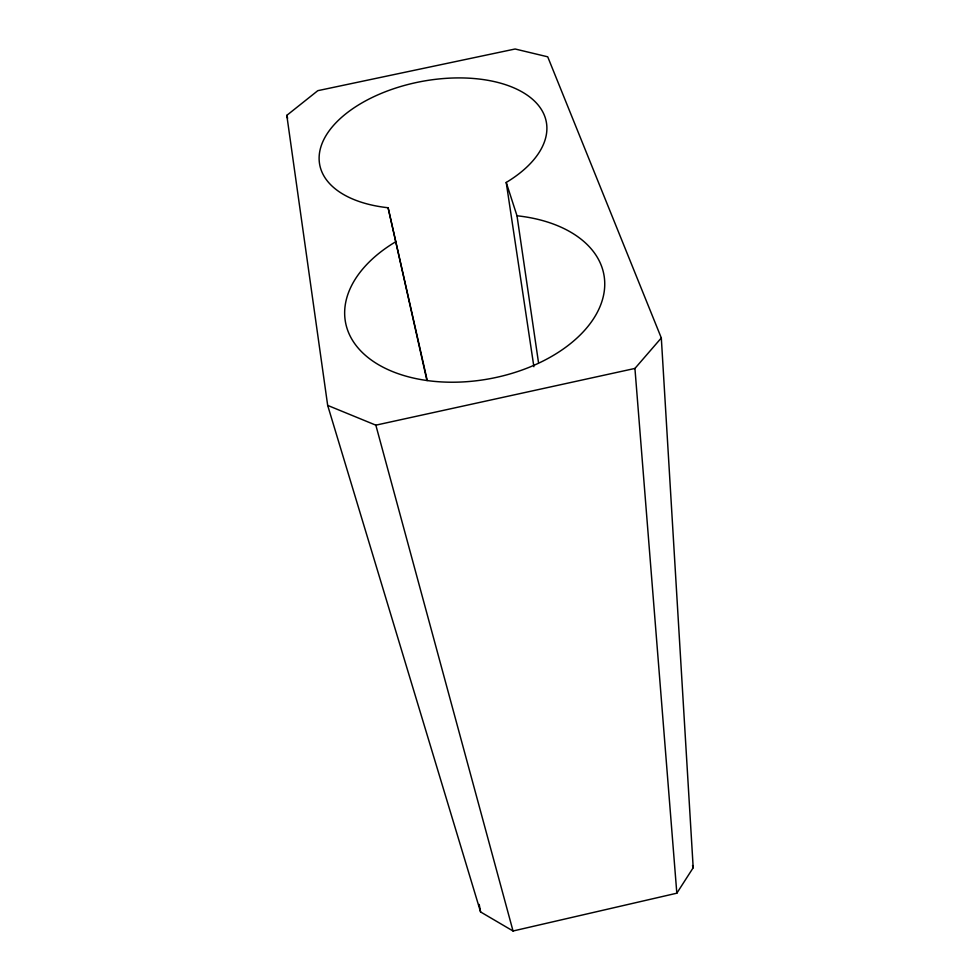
<?xml version="1.0" encoding="UTF-8"?>
<svg xmlns="http://www.w3.org/2000/svg" width="980" height="980" viewBox="0 0 980 980"><rect width="100%" height="100%" fill="white"/><g stroke="black" fill="none" stroke-linecap="round" stroke-linejoin="round"><path stroke-width="1.47" d="M676.825 893.197L693.191 867.753L661.316 337.953L547.722 56.816L515.125 49L317.814 90.674L286.809 115.358L327.675 405.401L480.58 911.951L513.042 931L676.825 893.197L634.93 368.443L661.316 337.953M327.675 405.401L375.842 425.161L634.93 368.443M427.243 380.51L388.105 207.748A115.297 62.892 -10.7 0 1 336.557 122.145A115.297 62.892 -10.7 0 1 507.812 85.468A115.297 62.892 -10.7 0 1 506.219 182.452L516.999 215.772L538.486 362.465M692.517 865.536L693.191 867.753M286.809 115.358L287.618 118.298M375.842 425.161L513.042 931M388.105 207.748L426.913 380.473M479.208 904.454L480.58 911.951M506.219 182.452L533.88 366.704M516.999 215.772A131.369 81.646 -10.4 0 1 587.167 327.369A131.369 81.646 -10.4 0 1 388.864 369.999A131.369 81.646 -10.4 0 1 395.479 241.901"/></g></svg>
